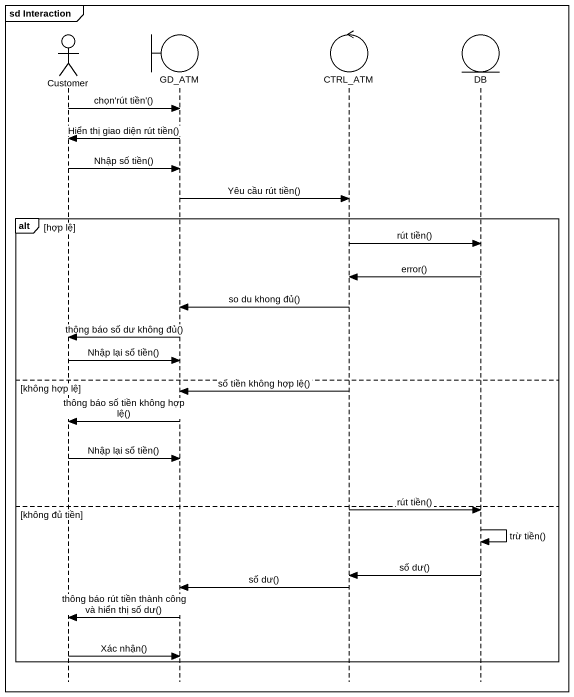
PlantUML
@startuml
mainframe sd Interaction
hide footbox
actor Customer
boundary GD_ATM
control CTRL_ATM
entity DB

Customer -> GD_ATM : chọn'rút tiền'()
GD_ATM -> Customer : Hiển thị giao diện rút tiền()
Customer -> GD_ATM : Nhập số tiền()
GD_ATM -> CTRL_ATM : Yêu cầu rút tiền()
alt hợp lệ
  CTRL_ATM -> DB : rút tiền()
  DB -> CTRL_ATM : error()
  CTRL_ATM -> GD_ATM : so du khong đủ()
  GD_ATM -> Customer : thông báo số dư không đủ()
  Customer -> GD_ATM : Nhập lại số tiền()
else không hợp lệ
  CTRL_ATM -> GD_ATM : số tiền không hợp lệ()
  GD_ATM -> Customer : thông báo số tiền không hợp lệ()
  Customer -> GD_ATM : Nhập lại số tiền()
else không đủ tiền
  CTRL_ATM -> DB : rút tiền()
  DB -> DB : trừ tiền()
  DB -> CTRL_ATM : số dư()
  CTRL_ATM -> GD_ATM : số dư()
  GD_ATM -> Customer : thông báo rút tiền thành công và hiển thị số dư()
  Customer -> GD_ATM : Xác nhận()
end
@enduml
